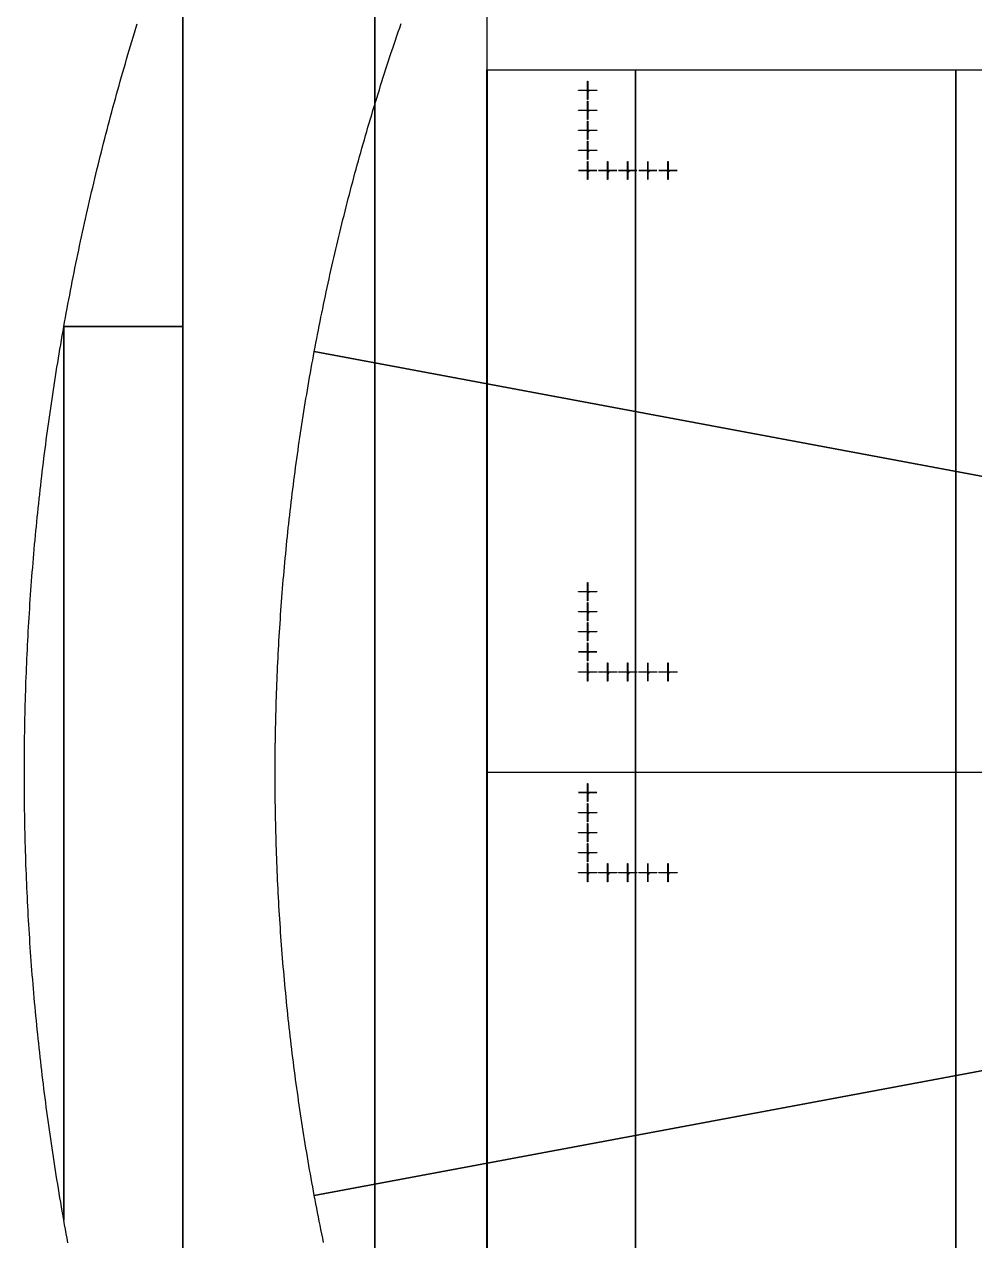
# Model space of a CAD drawing. Extents: x -25400 to 25400, y -24113 to 25400.
# Drawn here: x -25400 to -15928, y -4659 to 7470 of the extents above; entities that cross this region are included whole.
import ezdxf

# ---------------------------------------------------------------- set-up
doc = ezdxf.new("R2010")
doc.units = 0
for name, color, linetype in [('L0D0', 2, 'CONTINUOUS'), ('L1D0', 3, 'CONTINUOUS'), ('L3D0', 4, 'CONTINUOUS')]:
    doc.layers.add(name, color=color, linetype=linetype)

msp = doc.modelspace()

# ---------------------------------------------------------------- linework, layer by layer
at = {"layer": 'L0D0'}
for points in [[(-20791, 14017), (-20791, 7015.85), (-19309.859, 7015.85), (-19309.859, -16501.193)], [(-16115.797, -19632.653), (-16115.797, 7015.85), (-13818, 7015.85), (-13818, 14017)], [(-21905.071, 12857.988), (-21905.071, -12857.988)], [(-21881.901, -12897.381), (-21905.071, -12857.988), (-21905.071, 12857.988)], [(-20791, 9599.163), (-20791, 7015.85), (-13818, 7015.85)], [(-23820.952, 8816.023), (-23820.952, 4455.665), (-25006.14, 4455.665), (-24998.083, 4500.651), (-24989.944, 4545.623), (-24981.725, 4590.58), (-24973.424, 4635.523), (-24965.043, 4680.45), (-24956.581, 4725.362), (-24948.039, 4770.259), (-24939.415, 4815.141), (-24930.711, 4860.007), (-24921.926, 4904.857), (-24913.06, 4949.691), (-24904.114, 4994.509), (-24895.087, 5039.311), (-24885.979, 5084.097), (-24876.791, 5128.866), (-24867.522, 5173.619), (-24858.173, 5218.355), (-24848.743, 5263.074), (-24839.233, 5307.776), (-24829.643, 5352.461), (-24819.972, 5397.128), (-24810.221, 5441.778), (-24800.389, 5486.411), (-24790.477, 5531.026), (-24780.485, 5575.622), (-24770.413, 5620.201), (-24760.26, 5664.761), (-24750.027, 5709.304), (-24739.714, 5753.827), (-24729.322, 5798.332), (-24718.849, 5842.819), (-24708.295, 5887.286), (-24697.662, 5931.734), (-24686.949, 5976.163), (-24676.157, 6020.573), (-24665.284, 6064.963), (-24654.331, 6109.334), (-24643.299, 6153.685), (-24632.186, 6198.016), (-24620.994, 6242.326), (-24609.723, 6286.617), (-24598.371, 6330.887), (-24586.94, 6375.137), (-24575.43, 6419.366), (-24563.839, 6463.575), (-24552.17, 6507.762), (-24540.42, 6551.929), (-24528.592, 6596.074), (-24516.684, 6640.197), (-24504.696, 6684.3), (-24492.629, 6728.38), (-24480.483, 6772.439), (-24468.258, 6816.476), (-24455.953, 6860.491), (-24443.57, 6904.484), (-24431.107, 6948.454), (-24418.565, 6992.402), (-24405.944, 7036.327), (-24393.244, 7080.23), (-24380.465, 7124.109), (-24367.607, 7167.965), (-24354.67, 7211.799), (-24341.655, 7255.609), (-24328.56, 7299.395), (-24315.387, 7343.158), (-24302.135, 7386.897), (-24288.804, 7430.612), (-24275.395, 7474.303)], [(-23820.952, -8816.023), (-23820.952, 8816.023)], [(0, 0), (-22510.084, 4207.864), (-22502.068, 4250.522), (-22493.971, 4293.164), (-22485.794, 4335.791), (-22477.535, 4378.402), (-22469.196, 4420.998), (-22460.776, 4463.577), (-22452.276, 4506.141), (-22443.695, 4548.688), (-22435.033, 4591.22), (-22426.291, 4633.734), (-22417.468, 4676.232), (-22408.564, 4718.713), (-22399.58, 4761.178), (-22390.516, 4803.625), (-22381.371, 4846.055), (-22372.145, 4888.467), (-22362.84, 4930.862), (-22353.454, 4973.239), (-22343.987, 5015.599), (-22334.441, 5057.94), (-22324.814, 5100.263), (-22315.107, 5142.568), (-22305.32, 5184.854), (-22295.452, 5227.122), (-22285.505, 5269.371), (-22275.477, 5311.601), (-22265.37, 5353.812), (-22255.182, 5396.004), (-22244.915, 5438.176), (-22234.568, 5480.329), (-22224.14, 5522.462), (-22213.633, 5564.575), (-22203.046, 5606.668), (-22192.38, 5648.741), (-22181.633, 5690.794), (-22170.807, 5732.827), (-22159.902, 5774.838), (-22148.916, 5816.829), (-22137.851, 5858.8), (-22126.707, 5900.749), (-22115.483, 5942.677), (-22104.18, 5984.583), (-22092.797, 6026.468), (-22081.335, 6068.332), (-22069.793, 6110.173), (-22058.173, 6151.993), (-22046.473, 6193.79), (-22034.694, 6235.566), (-22022.835, 6277.319), (-22010.898, 6319.049), (-21998.881, 6360.757), (-21986.786, 6402.441), (-21974.611, 6444.103), (-21962.358, 6485.742), (-21950.025, 6527.357), (-21937.614, 6568.949), (-21925.124, 6610.517), (-21912.555, 6652.062), (-21899.908, 6693.583), (-21887.181, 6735.079), (-21874.377, 6776.552), (-21861.493, 6818), (-21848.531, 6859.423), (-21835.491, 6900.822), (-21822.372, 6942.196), (-21809.175, 6983.545), (-21795.899, 7024.87), (-21782.545, 7066.168), (-21769.113, 7107.442), (-21755.602, 7148.69), (-21742.014, 7189.912), (-21728.347, 7231.109), (-21714.602, 7272.279), (-21700.78, 7313.423), (-21686.879, 7354.541), (-21672.9, 7395.633), (-21658.844, 7436.698), (-21644.71, 7477.737)], [(-19309.859, -16501.193), (-19309.859, 7015.85), (-16115.797, 7015.85), (-16115.797, -19632.653)], [(-24965.043, -4680.45), (-24973.424, -4635.523), (-24981.725, -4590.58), (-24989.944, -4545.623), (-24998.083, -4500.651), (-25006.14, -4455.665), (-25006.14, 4455.665), (-23820.952, 4455.665), (-23820.952, -8816.023)], [(-22417.468, -4676.232), (-22426.291, -4633.734), (-22435.033, -4591.22), (-22443.695, -4548.688), (-22452.276, -4506.141), (-22460.776, -4463.577), (-22469.196, -4420.998), (-22477.535, -4378.402), (-22485.794, -4335.791), (-22493.971, -4293.164), (-22502.068, -4250.522), (-22510.084, -4207.864), (0, 0), (-19469.972, -12055.297)]]:
    msp.add_lwpolyline(points, dxfattribs=at)
for points in [[(-25006.14, -4455.665), (-25014.117, -4410.664), (-25022.013, -4365.648), (-25029.827, -4320.619), (-25037.561, -4275.576), (-25045.213, -4230.519), (-25052.785, -4185.448), (-25060.275, -4140.363), (-25067.684, -4095.265), (-25075.012, -4050.154), (-25082.259, -4005.03), (-25089.425, -3959.893), (-25096.509, -3914.743), (-25103.513, -3869.58), (-25110.435, -3824.405), (-25117.275, -3779.217), (-25124.035, -3734.018), (-25130.713, -3688.806), (-25137.309, -3643.582), (-25143.824, -3598.346), (-25150.258, -3553.099), (-25156.611, -3507.84), (-25162.882, -3462.57), (-25169.071, -3417.289), (-25175.179, -3371.996), (-25181.206, -3326.693), (-25187.151, -3281.379), (-25193.014, -3236.054), (-25198.796, -3190.719), (-25204.496, -3145.373), (-25210.115, -3100.017), (-25215.652, -3054.652), (-25221.107, -3009.276), (-25226.481, -2963.891), (-25231.773, -2918.496), (-25236.984, -2873.091), (-25242.112, -2827.677), (-25247.159, -2782.255), (-25252.125, -2736.823), (-25257.008, -2691.382), (-25261.81, -2645.932), (-25266.53, -2600.474), (-25271.168, -2555.008), (-25275.724, -2509.533), (-25280.199, -2464.05), (-25284.592, -2418.559), (-25288.902, -2373.061), (-25293.131, -2327.554), (-25297.278, -2282.041), (-25301.343, -2236.519), (-25305.327, -2190.991), (-25309.228, -2145.455), (-25313.047, -2099.913), (-25316.785, -2054.363), (-25320.44, -2008.807), (-25324.014, -1963.245), (-25327.505, -1917.676), (-25330.915, -1872.101), (-25334.242, -1826.52), (-25337.488, -1780.933), (-25340.651, -1735.34), (-25343.732, -1689.741), (-25346.732, -1644.137), (-25349.649, -1598.528), (-25352.484, -1552.914), (-25355.237, -1507.294), (-25357.908, -1461.67), (-25360.497, -1416.041), (-25363.004, -1370.407), (-25365.429, -1324.769), (-25367.772, -1279.127), (-25370.032, -1233.48), (-25372.21, -1187.83), (-25374.307, -1142.176), (-25376.321, -1096.518), (-25378.253, -1050.856), (-25380.102, -1005.191), (-25381.87, -959.523), (-25383.555, -913.851), (-25385.158, -868.177), (-25386.679, -822.5), (-25388.118, -776.82), (-25389.475, -731.138), (-25390.749, -685.453), (-25391.942, -639.766), (-25393.052, -594.077), (-25394.079, -548.387), (-25395.025, -502.694), (-25395.888, -457), (-25396.67, -411.304), (-25397.369, -365.607), (-25397.985, -319.909), (-25398.52, -274.209), (-25398.972, -228.509), (-25399.342, -182.808), (-25399.63, -137.107), (-25399.836, -91.405), (-25399.959, -45.702), (-25400, 0), (-25399.959, 45.702), (-25399.836, 91.405), (-25399.63, 137.107), (-25399.342, 182.808), (-25398.972, 228.509), (-25398.52, 274.209), (-25397.985, 319.909), (-25397.369, 365.607), (-25396.67, 411.304), (-25395.888, 457), (-25395.025, 502.694), (-25394.079, 548.387), (-25393.052, 594.077), (-25391.942, 639.766), (-25390.749, 685.453), (-25389.475, 731.138), (-25388.118, 776.82), (-25386.679, 822.5), (-25385.158, 868.177), (-25383.555, 913.851), (-25381.87, 959.523), (-25380.102, 1005.191), (-25378.253, 1050.856), (-25376.321, 1096.518), (-25374.307, 1142.176), (-25372.21, 1187.83), (-25370.032, 1233.48), (-25367.772, 1279.127), (-25365.429, 1324.769), (-25363.004, 1370.407), (-25360.497, 1416.041), (-25357.908, 1461.67), (-25355.237, 1507.294), (-25352.484, 1552.914), (-25349.649, 1598.528), (-25346.732, 1644.137), (-25343.732, 1689.741), (-25340.651, 1735.34), (-25337.488, 1780.933), (-25334.242, 1826.52), (-25330.915, 1872.101), (-25327.505, 1917.676), (-25324.014, 1963.245), (-25320.44, 2008.807), (-25316.785, 2054.363), (-25313.047, 2099.913), (-25309.228, 2145.455), (-25305.327, 2190.991), (-25301.343, 2236.519), (-25297.278, 2282.041), (-25293.131, 2327.554), (-25288.902, 2373.061), (-25284.592, 2418.559), (-25280.199, 2464.05), (-25275.724, 2509.533), (-25271.168, 2555.008), (-25266.53, 2600.474), (-25261.81, 2645.932), (-25257.008, 2691.382), (-25252.125, 2736.823), (-25247.159, 2782.255), (-25242.112, 2827.677), (-25236.984, 2873.091), (-25231.773, 2918.496), (-25226.481, 2963.891), (-25221.107, 3009.276), (-25215.652, 3054.652), (-25210.115, 3100.017), (-25204.496, 3145.373), (-25198.796, 3190.719), (-25193.014, 3236.054), (-25187.151, 3281.379), (-25181.206, 3326.693), (-25175.179, 3371.996), (-25169.071, 3417.289), (-25162.882, 3462.57), (-25156.611, 3507.84), (-25150.258, 3553.099), (-25143.824, 3598.346), (-25137.309, 3643.582), (-25130.713, 3688.806), (-25124.035, 3734.018), (-25117.275, 3779.217), (-25110.435, 3824.405), (-25103.513, 3869.58), (-25096.509, 3914.743), (-25089.425, 3959.893), (-25082.259, 4005.03), (-25075.012, 4050.154), (-25067.684, 4095.265), (-25060.275, 4140.363), (-25052.785, 4185.448), (-25045.213, 4230.519), (-25037.561, 4275.576), (-25029.827, 4320.619), (-25022.013, 4365.648), (-25014.117, 4410.664), (-25006.14, 4455.665)], [(-22510.084, -4207.864), (-22518.019, -4165.191), (-22525.873, -4122.504), (-22533.646, -4079.801), (-22541.339, -4037.084), (-22548.95, -3994.352), (-22556.48, -3951.606), (-22563.93, -3908.846), (-22571.298, -3866.072), (-22578.585, -3823.284), (-22585.791, -3780.482), (-22592.916, -3737.667), (-22599.96, -3694.838), (-22606.922, -3651.996), (-22613.803, -3609.14), (-22620.604, -3566.272), (-22627.322, -3523.391), (-22633.96, -3480.497), (-22640.516, -3437.591), (-22646.991, -3394.673), (-22653.384, -3351.742), (-22659.697, -3308.799), (-22665.927, -3265.845), (-22672.077, -3222.878), (-22678.144, -3179.9), (-22684.131, -3136.911), (-22690.036, -3093.91), (-22695.859, -3050.898), (-22701.601, -3007.876), (-22707.261, -2964.842), (-22712.84, -2921.798), (-22718.337, -2878.743), (-22723.753, -2835.678), (-22729.086, -2792.603), (-22734.339, -2749.518), (-22739.509, -2706.423), (-22744.598, -2663.318), (-22749.605, -2620.203), (-22754.531, -2577.08), (-22759.374, -2533.946), (-22764.136, -2490.804), (-22768.816, -2447.653), (-22773.415, -2404.493), (-22777.931, -2361.325), (-22782.366, -2318.148), (-22786.719, -2274.962), (-22790.99, -2231.769), (-22795.179, -2188.567), (-22799.286, -2145.358), (-22803.311, -2102.14), (-22807.255, -2058.916), (-22811.116, -2015.684), (-22814.896, -1972.444), (-22818.593, -1929.198), (-22822.209, -1885.945), (-22825.742, -1842.684), (-22829.194, -1799.418), (-22832.564, -1756.144), (-22835.851, -1712.865), (-22839.057, -1669.579), (-22842.18, -1626.288), (-22845.221, -1582.99), (-22848.181, -1539.687), (-22851.058, -1496.378), (-22853.853, -1453.064), (-22856.566, -1409.745), (-22859.197, -1366.42), (-22861.746, -1323.091), (-22864.213, -1279.757), (-22866.597, -1236.418), (-22868.9, -1193.075), (-22871.12, -1149.728), (-22873.258, -1106.376), (-22875.314, -1063.021), (-22877.288, -1019.662), (-22879.179, -976.299), (-22880.989, -932.932), (-22882.716, -889.562), (-22884.361, -846.189), (-22885.923, -802.813), (-22887.404, -759.434), (-22888.802, -716.053), (-22890.118, -672.668), (-22891.352, -629.282), (-22892.504, -585.893), (-22893.573, -542.502), (-22894.56, -499.109), (-22895.465, -455.714), (-22896.288, -412.318), (-22897.028, -368.92), (-22897.686, -325.521), (-22898.262, -282.12), (-22898.756, -238.719), (-22899.167, -195.317), (-22899.496, -151.914), (-22899.743, -108.51), (-22899.907, -65.106), (-22899.99, -21.702), (-22899.99, 21.702), (-22899.907, 65.106), (-22899.743, 108.51), (-22899.496, 151.914), (-22899.167, 195.317), (-22898.756, 238.719), (-22898.262, 282.12), (-22897.686, 325.521), (-22897.028, 368.92), (-22896.288, 412.318), (-22895.465, 455.714), (-22894.56, 499.109), (-22893.573, 542.502), (-22892.504, 585.893), (-22891.352, 629.282), (-22890.118, 672.668), (-22888.802, 716.053), (-22887.404, 759.434), (-22885.923, 802.813), (-22884.361, 846.189), (-22882.716, 889.562), (-22880.989, 932.932), (-22879.179, 976.299), (-22877.288, 1019.662), (-22875.314, 1063.021), (-22873.258, 1106.376), (-22871.12, 1149.728), (-22868.9, 1193.075), (-22866.597, 1236.418), (-22864.213, 1279.757), (-22861.746, 1323.091), (-22859.197, 1366.42), (-22856.566, 1409.745), (-22853.853, 1453.064), (-22851.058, 1496.378), (-22848.181, 1539.687), (-22845.221, 1582.99), (-22842.18, 1626.288), (-22839.057, 1669.579), (-22835.851, 1712.865), (-22832.564, 1756.144), (-22829.194, 1799.418), (-22825.742, 1842.684), (-22822.209, 1885.945), (-22818.593, 1929.198), (-22814.896, 1972.444), (-22811.116, 2015.684), (-22807.255, 2058.916), (-22803.311, 2102.14), (-22799.286, 2145.358), (-22795.179, 2188.567), (-22790.99, 2231.769), (-22786.719, 2274.962), (-22782.366, 2318.148), (-22777.931, 2361.325), (-22773.415, 2404.493), (-22768.816, 2447.653), (-22764.136, 2490.804), (-22759.374, 2533.946), (-22754.531, 2577.08), (-22749.605, 2620.203), (-22744.598, 2663.318), (-22739.509, 2706.423), (-22734.339, 2749.518), (-22729.086, 2792.603), (-22723.753, 2835.678), (-22718.337, 2878.743), (-22712.84, 2921.798), (-22707.261, 2964.842), (-22701.601, 3007.876), (-22695.859, 3050.898), (-22690.036, 3093.91), (-22684.131, 3136.911), (-22678.144, 3179.9), (-22672.077, 3222.878), (-22665.927, 3265.845), (-22659.697, 3308.799), (-22653.384, 3351.742), (-22646.991, 3394.673), (-22640.516, 3437.591), (-22633.96, 3480.497), (-22627.322, 3523.391), (-22620.604, 3566.272), (-22613.803, 3609.14), (-22606.922, 3651.996), (-22599.96, 3694.838), (-22592.916, 3737.667), (-22585.791, 3780.482), (-22578.585, 3823.284), (-22571.298, 3866.072), (-22563.93, 3908.846), (-22556.48, 3951.606), (-22548.95, 3994.352), (-22541.339, 4037.084), (-22533.646, 4079.801), (-22525.873, 4122.504), (-22518.019, 4165.191), (-22510.084, 4207.864), (0, 0)]]:
    msp.add_lwpolyline(points, close=True, dxfattribs=at)
at = {"layer": 'L1D0'}
for points in [[(-19876.5, 6811.6), (-19876.5, 6814.1), (-19793.5, 6814.1), (-19793.5, 6811.6)], [(-19785.7, 6807.85), (-19785.7, 6812.65), (-19790.5, 6812.65), (-19790.5, 6813.05), (-19785.7, 6813.05), (-19785.7, 6817.85), (-19785.3, 6817.85), (-19785.3, 6813.05), (-19780.5, 6813.05), (-19780.5, 6812.65), (-19785.3, 6812.65), (-19785.3, 6807.85)], [(-19786.75, 6820.85), (-19786.75, 6903.85), (-19784.25, 6903.85), (-19784.25, 6820.85)], [(-19786.75, 6721.85), (-19786.75, 6804.85), (-19784.25, 6804.85), (-19784.25, 6721.85)], [(-19779.5, 6802.294), (-19779.5, 6805.85), (-19775.056, 6805.85), (-19775.056, 6804.961), (-19778.611, 6804.961), (-19778.611, 6803.183), (-19775.944, 6803.183), (-19775.944, 6802.294)], [(-19779.5, 6799.628), (-19779.5, 6800.517), (-19775.944, 6800.517), (-19775.944, 6799.628)], [(-19777.5, 6811.6), (-19777.5, 6814.1), (-19694.5, 6814.1), (-19694.5, 6811.6)], [(-19775.944, 6800.517), (-19775.944, 6802.294), (-19775.056, 6802.294), (-19775.056, 6800.517)], [(-19786.75, 6620.85), (-19786.75, 6703.85), (-19784.25, 6703.85), (-19784.25, 6620.85)], [(-19876.5, 6611.6), (-19876.5, 6614.1), (-19793.5, 6614.1), (-19793.5, 6611.6)], [(-19785.7, 6607.85), (-19785.7, 6612.65), (-19790.5, 6612.65), (-19790.5, 6613.05), (-19785.7, 6613.05), (-19785.7, 6617.85), (-19785.3, 6617.85), (-19785.3, 6613.05), (-19780.5, 6613.05), (-19780.5, 6612.65), (-19785.3, 6612.65), (-19785.3, 6607.85)], [(-19786.75, 6521.85), (-19786.75, 6604.85), (-19784.25, 6604.85), (-19784.25, 6521.85)], [(-19776.833, 6599.628), (-19776.833, 6601.406), (-19779.5, 6601.406), (-19779.5, 6603.183), (-19778.611, 6603.183), (-19778.611, 6602.294), (-19776.833, 6602.294), (-19776.833, 6604.961), (-19777.722, 6604.961), (-19777.722, 6605.85), (-19775.944, 6605.85), (-19775.944, 6602.294), (-19775.056, 6602.294), (-19775.056, 6601.406), (-19775.944, 6601.406), (-19775.944, 6599.628)], [(-19778.611, 6603.183), (-19778.611, 6604.961), (-19777.722, 6604.961), (-19777.722, 6603.183)], [(-19777.5, 6611.6), (-19777.5, 6614.1), (-19694.5, 6614.1), (-19694.5, 6611.6)], [(-19786.75, 6420.85), (-19786.75, 6503.85), (-19784.25, 6503.85), (-19784.25, 6420.85)], [(-19876.5, 6411.6), (-19876.5, 6414.1), (-19793.5, 6414.1), (-19793.5, 6411.6)], [(-19785.7, 6407.85), (-19785.7, 6412.65), (-19790.5, 6412.65), (-19790.5, 6413.05), (-19785.7, 6413.05), (-19785.7, 6417.85), (-19785.3, 6417.85), (-19785.3, 6413.05), (-19780.5, 6413.05), (-19780.5, 6412.65), (-19785.3, 6412.65), (-19785.3, 6407.85)], [(-19786.75, 6321.85), (-19786.75, 6404.85), (-19784.25, 6404.85), (-19784.25, 6321.85)], [(-19779.5, 6404.961), (-19779.5, 6405.85), (-19775.944, 6405.85), (-19775.944, 6404.961)], [(-19779.5, 6399.628), (-19779.5, 6400.517), (-19775.944, 6400.517), (-19775.944, 6399.628)], [(-19778.611, 6402.294), (-19778.611, 6403.183), (-19775.944, 6403.183), (-19775.944, 6402.294)], [(-19777.5, 6411.6), (-19777.5, 6414.1), (-19694.5, 6414.1), (-19694.5, 6411.6)], [(-19775.944, 6403.183), (-19775.944, 6404.961), (-19775.056, 6404.961), (-19775.056, 6403.183)], [(-19775.944, 6400.517), (-19775.944, 6402.294), (-19775.056, 6402.294), (-19775.056, 6400.517)], [(-19876.5, 6211.6), (-19876.5, 6214.1), (-19793.5, 6214.1), (-19793.5, 6211.6)], [(-19785.7, 6207.85), (-19785.7, 6212.65), (-19790.5, 6212.65), (-19790.5, 6213.05), (-19785.7, 6213.05), (-19785.7, 6217.85), (-19785.3, 6217.85), (-19785.3, 6213.05), (-19780.5, 6213.05), (-19780.5, 6212.65), (-19785.3, 6212.65), (-19785.3, 6207.85)], [(-19786.75, 6220.85), (-19786.75, 6303.85), (-19784.25, 6303.85), (-19784.25, 6220.85)], [(-19786.75, 6121.85), (-19786.75, 6204.85), (-19784.25, 6204.85), (-19784.25, 6121.85)], [(-19779.5, 6204.072), (-19779.5, 6204.961), (-19778.611, 6204.961), (-19778.611, 6204.072)], [(-19779.5, 6199.628), (-19779.5, 6201.406), (-19778.611, 6201.406), (-19778.611, 6200.517), (-19775.056, 6200.517), (-19775.056, 6199.628)], [(-19778.611, 6204.961), (-19778.611, 6205.85), (-19775.944, 6205.85), (-19775.944, 6204.961)], [(-19778.611, 6201.406), (-19778.611, 6202.294), (-19776.833, 6202.294), (-19776.833, 6201.406)], [(-19777.5, 6211.6), (-19777.5, 6214.1), (-19694.5, 6214.1), (-19694.5, 6211.6)], [(-19776.833, 6202.294), (-19776.833, 6203.183), (-19775.944, 6203.183), (-19775.944, 6202.294)], [(-19775.944, 6203.183), (-19775.944, 6204.961), (-19775.056, 6204.961), (-19775.056, 6203.183)], [(-19786.75, 6020.85), (-19786.75, 6103.85), (-19784.25, 6103.85), (-19784.25, 6020.85)], [(-19586.75, 6020.85), (-19586.75, 6103.85), (-19584.25, 6103.85), (-19584.25, 6020.85)], [(-19386.75, 6020.85), (-19386.75, 6103.85), (-19384.25, 6103.85), (-19384.25, 6020.85)], [(-19186.75, 6020.85), (-19186.75, 6103.85), (-19184.25, 6103.85), (-19184.25, 6020.85)], [(-18986.75, 6020.85), (-18986.75, 6103.85), (-18984.25, 6103.85), (-18984.25, 6020.85)], [(-19876.5, 6011.6), (-19876.5, 6014.1), (-19793.5, 6014.1), (-19793.5, 6011.6)], [(-19785.7, 6007.85), (-19785.7, 6012.65), (-19790.5, 6012.65), (-19790.5, 6013.05), (-19785.7, 6013.05), (-19785.7, 6017.85), (-19785.3, 6017.85), (-19785.3, 6013.05), (-19780.5, 6013.05), (-19780.5, 6012.65), (-19785.3, 6012.65), (-19785.3, 6007.85)], [(-19786.75, 5921.85), (-19786.75, 6004.85), (-19784.25, 6004.85), (-19784.25, 5921.85)], [(-19778.611, 5999.628), (-19778.611, 6000.517), (-19777.722, 6000.517), (-19777.722, 6004.072), (-19778.611, 6004.072), (-19778.611, 6004.961), (-19777.722, 6004.961), (-19777.722, 6005.85), (-19776.833, 6005.85), (-19776.833, 6000.517), (-19775.944, 6000.517), (-19775.944, 5999.628)], [(-19777.5, 6011.6), (-19777.5, 6014.1), (-19694.5, 6014.1), (-19694.5, 6011.6)], [(-19676.5, 6011.6), (-19676.5, 6014.1), (-19593.5, 6014.1), (-19593.5, 6011.6)], [(-19585.7, 6007.85), (-19585.7, 6012.65), (-19590.5, 6012.65), (-19590.5, 6013.05), (-19585.7, 6013.05), (-19585.7, 6017.85), (-19585.3, 6017.85), (-19585.3, 6013.05), (-19580.5, 6013.05), (-19580.5, 6012.65), (-19585.3, 6012.65), (-19585.3, 6007.85)], [(-19586.75, 5921.85), (-19586.75, 6004.85), (-19584.25, 6004.85), (-19584.25, 5921.85)], [(-19579.5, 6004.072), (-19579.5, 6004.961), (-19578.611, 6004.961), (-19578.611, 6004.072)], [(-19579.5, 5999.628), (-19579.5, 6001.406), (-19578.611, 6001.406), (-19578.611, 6000.517), (-19575.056, 6000.517), (-19575.056, 5999.628)], [(-19578.611, 6004.961), (-19578.611, 6005.85), (-19575.944, 6005.85), (-19575.944, 6004.961)], [(-19578.611, 6001.406), (-19578.611, 6002.294), (-19576.833, 6002.294), (-19576.833, 6001.406)], [(-19577.5, 6011.6), (-19577.5, 6014.1), (-19494.5, 6014.1), (-19494.5, 6011.6)], [(-19576.833, 6002.294), (-19576.833, 6003.183), (-19575.944, 6003.183), (-19575.944, 6002.294)], [(-19575.944, 6003.183), (-19575.944, 6004.961), (-19575.056, 6004.961), (-19575.056, 6003.183)], [(-19476.5, 6011.6), (-19476.5, 6014.1), (-19393.5, 6014.1), (-19393.5, 6011.6)], [(-19385.7, 6007.85), (-19385.7, 6012.65), (-19390.5, 6012.65), (-19390.5, 6013.05), (-19385.7, 6013.05), (-19385.7, 6017.85), (-19385.3, 6017.85), (-19385.3, 6013.05), (-19380.5, 6013.05), (-19380.5, 6012.65), (-19385.3, 6012.65), (-19385.3, 6007.85)], [(-19386.75, 5921.85), (-19386.75, 6004.85), (-19384.25, 6004.85), (-19384.25, 5921.85)], [(-19379.5, 6004.961), (-19379.5, 6005.85), (-19375.944, 6005.85), (-19375.944, 6004.961)], [(-19379.5, 5999.628), (-19379.5, 6000.517), (-19375.944, 6000.517), (-19375.944, 5999.628)], [(-19378.611, 6002.294), (-19378.611, 6003.183), (-19375.944, 6003.183), (-19375.944, 6002.294)], [(-19377.5, 6011.6), (-19377.5, 6014.1), (-19294.5, 6014.1), (-19294.5, 6011.6)], [(-19375.944, 6003.183), (-19375.944, 6004.961), (-19375.056, 6004.961), (-19375.056, 6003.183)], [(-19375.944, 6000.517), (-19375.944, 6002.294), (-19375.056, 6002.294), (-19375.056, 6000.517)], [(-19276.5, 6011.6), (-19276.5, 6014.1), (-19193.5, 6014.1), (-19193.5, 6011.6)], [(-19185.7, 6007.85), (-19185.7, 6012.65), (-19190.5, 6012.65), (-19190.5, 6013.05), (-19185.7, 6013.05), (-19185.7, 6017.85), (-19185.3, 6017.85), (-19185.3, 6013.05), (-19180.5, 6013.05), (-19180.5, 6012.65), (-19185.3, 6012.65), (-19185.3, 6007.85)], [(-19186.75, 5921.85), (-19186.75, 6004.85), (-19184.25, 6004.85), (-19184.25, 5921.85)], [(-19176.833, 5999.628), (-19176.833, 6001.406), (-19179.5, 6001.406), (-19179.5, 6003.183), (-19178.611, 6003.183), (-19178.611, 6002.294), (-19176.833, 6002.294), (-19176.833, 6004.961), (-19177.722, 6004.961), (-19177.722, 6005.85), (-19175.944, 6005.85), (-19175.944, 6002.294), (-19175.056, 6002.294), (-19175.056, 6001.406), (-19175.944, 6001.406), (-19175.944, 5999.628)], [(-19178.611, 6003.183), (-19178.611, 6004.961), (-19177.722, 6004.961), (-19177.722, 6003.183)], [(-19177.5, 6011.6), (-19177.5, 6014.1), (-19094.5, 6014.1), (-19094.5, 6011.6)], [(-19076.5, 6011.6), (-19076.5, 6014.1), (-18993.5, 6014.1), (-18993.5, 6011.6)], [(-18985.7, 6007.85), (-18985.7, 6012.65), (-18990.5, 6012.65), (-18990.5, 6013.05), (-18985.7, 6013.05), (-18985.7, 6017.85), (-18985.3, 6017.85), (-18985.3, 6013.05), (-18980.5, 6013.05), (-18980.5, 6012.65), (-18985.3, 6012.65), (-18985.3, 6007.85)], [(-18986.75, 5921.85), (-18986.75, 6004.85), (-18984.25, 6004.85), (-18984.25, 5921.85)], [(-18979.5, 6002.294), (-18979.5, 6005.85), (-18975.056, 6005.85), (-18975.056, 6004.961), (-18978.611, 6004.961), (-18978.611, 6003.183), (-18975.944, 6003.183), (-18975.944, 6002.294)], [(-18979.5, 5999.628), (-18979.5, 6000.517), (-18975.944, 6000.517), (-18975.944, 5999.628)], [(-18977.5, 6011.6), (-18977.5, 6014.1), (-18894.5, 6014.1), (-18894.5, 6011.6)], [(-18975.944, 6000.517), (-18975.944, 6002.294), (-18975.056, 6002.294), (-18975.056, 6000.517)], [(-19786.75, 1820.85), (-19786.75, 1903.85), (-19784.25, 1903.85), (-19784.25, 1820.85)], [(-19876.5, 1811.6), (-19876.5, 1814.1), (-19793.5, 1814.1), (-19793.5, 1811.6)], [(-19785.7, 1807.85), (-19785.7, 1812.65), (-19790.5, 1812.65), (-19790.5, 1813.05), (-19785.7, 1813.05), (-19785.7, 1817.85), (-19785.3, 1817.85), (-19785.3, 1813.05), (-19780.5, 1813.05), (-19780.5, 1812.65), (-19785.3, 1812.65), (-19785.3, 1807.85)], [(-19786.75, 1721.85), (-19786.75, 1804.85), (-19784.25, 1804.85), (-19784.25, 1721.85)], [(-19786.75, 1620.85), (-19786.75, 1703.85), (-19784.25, 1703.85), (-19784.25, 1620.85)], [(-19779.5, 1802.294), (-19779.5, 1805.85), (-19775.056, 1805.85), (-19775.056, 1804.961), (-19778.611, 1804.961), (-19778.611, 1803.183), (-19775.944, 1803.183), (-19775.944, 1802.294)], [(-19779.5, 1799.628), (-19779.5, 1800.517), (-19775.944, 1800.517), (-19775.944, 1799.628)], [(-19777.5, 1811.6), (-19777.5, 1814.1), (-19694.5, 1814.1), (-19694.5, 1811.6)], [(-19775.944, 1800.517), (-19775.944, 1802.294), (-19775.056, 1802.294), (-19775.056, 1800.517)], [(-19876.5, 1611.6), (-19876.5, 1614.1), (-19793.5, 1614.1), (-19793.5, 1611.6)], [(-19785.7, 1607.85), (-19785.7, 1612.65), (-19790.5, 1612.65), (-19790.5, 1613.05), (-19785.7, 1613.05), (-19785.7, 1617.85), (-19785.3, 1617.85), (-19785.3, 1613.05), (-19780.5, 1613.05), (-19780.5, 1612.65), (-19785.3, 1612.65), (-19785.3, 1607.85)], [(-19786.75, 1521.85), (-19786.75, 1604.85), (-19784.25, 1604.85), (-19784.25, 1521.85)], [(-19776.833, 1599.628), (-19776.833, 1601.406), (-19779.5, 1601.406), (-19779.5, 1603.183), (-19778.611, 1603.183), (-19778.611, 1602.294), (-19776.833, 1602.294), (-19776.833, 1604.961), (-19777.722, 1604.961), (-19777.722, 1605.85), (-19775.944, 1605.85), (-19775.944, 1602.294), (-19775.056, 1602.294), (-19775.056, 1601.406), (-19775.944, 1601.406), (-19775.944, 1599.628)], [(-19778.611, 1603.183), (-19778.611, 1604.961), (-19777.722, 1604.961), (-19777.722, 1603.183)], [(-19777.5, 1611.6), (-19777.5, 1614.1), (-19694.5, 1614.1), (-19694.5, 1611.6)], [(-19786.75, 1420.85), (-19786.75, 1503.85), (-19784.25, 1503.85), (-19784.25, 1420.85)], [(-19876.5, 1411.6), (-19876.5, 1414.1), (-19793.5, 1414.1), (-19793.5, 1411.6)], [(-19785.7, 1407.85), (-19785.7, 1412.65), (-19790.5, 1412.65), (-19790.5, 1413.05), (-19785.7, 1413.05), (-19785.7, 1417.85), (-19785.3, 1417.85), (-19785.3, 1413.05), (-19780.5, 1413.05), (-19780.5, 1412.65), (-19785.3, 1412.65), (-19785.3, 1407.85)], [(-19786.75, 1321.85), (-19786.75, 1404.85), (-19784.25, 1404.85), (-19784.25, 1321.85)], [(-19779.5, 1404.961), (-19779.5, 1405.85), (-19775.944, 1405.85), (-19775.944, 1404.961)], [(-19779.5, 1399.628), (-19779.5, 1400.517), (-19775.944, 1400.517), (-19775.944, 1399.628)], [(-19778.611, 1402.294), (-19778.611, 1403.183), (-19775.944, 1403.183), (-19775.944, 1402.294)], [(-19777.5, 1411.6), (-19777.5, 1414.1), (-19694.5, 1414.1), (-19694.5, 1411.6)], [(-19775.944, 1403.183), (-19775.944, 1404.961), (-19775.056, 1404.961), (-19775.056, 1403.183)], [(-19775.944, 1400.517), (-19775.944, 1402.294), (-19775.056, 1402.294), (-19775.056, 1400.517)], [(-19876.5, 1211.6), (-19876.5, 1214.1), (-19793.5, 1214.1), (-19793.5, 1211.6)], [(-19785.7, 1207.85), (-19785.7, 1212.65), (-19790.5, 1212.65), (-19790.5, 1213.05), (-19785.7, 1213.05), (-19785.7, 1217.85), (-19785.3, 1217.85), (-19785.3, 1213.05), (-19780.5, 1213.05), (-19780.5, 1212.65), (-19785.3, 1212.65), (-19785.3, 1207.85)], [(-19786.75, 1220.85), (-19786.75, 1303.85), (-19784.25, 1303.85), (-19784.25, 1220.85)], [(-19777.5, 1211.6), (-19777.5, 1214.1), (-19694.5, 1214.1), (-19694.5, 1211.6)], [(-19786.75, 1121.85), (-19786.75, 1204.85), (-19784.25, 1204.85), (-19784.25, 1121.85)], [(-19786.75, 1020.85), (-19786.75, 1103.85), (-19784.25, 1103.85), (-19784.25, 1020.85)], [(-19779.5, 1204.072), (-19779.5, 1204.961), (-19778.611, 1204.961), (-19778.611, 1204.072)], [(-19779.5, 1199.628), (-19779.5, 1201.406), (-19778.611, 1201.406), (-19778.611, 1200.517), (-19775.056, 1200.517), (-19775.056, 1199.628)], [(-19778.611, 1204.961), (-19778.611, 1205.85), (-19775.944, 1205.85), (-19775.944, 1204.961)], [(-19778.611, 1201.406), (-19778.611, 1202.294), (-19776.833, 1202.294), (-19776.833, 1201.406)], [(-19776.833, 1202.294), (-19776.833, 1203.183), (-19775.944, 1203.183), (-19775.944, 1202.294)], [(-19775.944, 1203.183), (-19775.944, 1204.961), (-19775.056, 1204.961), (-19775.056, 1203.183)], [(-19586.75, 1020.85), (-19586.75, 1103.85), (-19584.25, 1103.85), (-19584.25, 1020.85)], [(-19386.75, 1020.85), (-19386.75, 1103.85), (-19384.25, 1103.85), (-19384.25, 1020.85)], [(-19186.75, 1020.85), (-19186.75, 1103.85), (-19184.25, 1103.85), (-19184.25, 1020.85)], [(-18986.75, 1020.85), (-18986.75, 1103.85), (-18984.25, 1103.85), (-18984.25, 1020.85)], [(-19876.5, 1011.6), (-19876.5, 1014.1), (-19793.5, 1014.1), (-19793.5, 1011.6)], [(-19785.7, 1007.85), (-19785.7, 1012.65), (-19790.5, 1012.65), (-19790.5, 1013.05), (-19785.7, 1013.05), (-19785.7, 1017.85), (-19785.3, 1017.85), (-19785.3, 1013.05), (-19780.5, 1013.05), (-19780.5, 1012.65), (-19785.3, 1012.65), (-19785.3, 1007.85)], [(-19786.75, 921.85), (-19786.75, 1004.85), (-19784.25, 1004.85), (-19784.25, 921.85)], [(-19778.611, 999.628), (-19778.611, 1000.517), (-19777.722, 1000.517), (-19777.722, 1004.072), (-19778.611, 1004.072), (-19778.611, 1004.961), (-19777.722, 1004.961), (-19777.722, 1005.85), (-19776.833, 1005.85), (-19776.833, 1000.517), (-19775.944, 1000.517), (-19775.944, 999.628)], [(-19777.5, 1011.6), (-19777.5, 1014.1), (-19694.5, 1014.1), (-19694.5, 1011.6)], [(-19676.5, 1011.6), (-19676.5, 1014.1), (-19593.5, 1014.1), (-19593.5, 1011.6)], [(-19585.7, 1007.85), (-19585.7, 1012.65), (-19590.5, 1012.65), (-19590.5, 1013.05), (-19585.7, 1013.05), (-19585.7, 1017.85), (-19585.3, 1017.85), (-19585.3, 1013.05), (-19580.5, 1013.05), (-19580.5, 1012.65), (-19585.3, 1012.65), (-19585.3, 1007.85)], [(-19586.75, 921.85), (-19586.75, 1004.85), (-19584.25, 1004.85), (-19584.25, 921.85)], [(-19579.5, 1004.072), (-19579.5, 1004.961), (-19578.611, 1004.961), (-19578.611, 1004.072)], [(-19579.5, 999.628), (-19579.5, 1001.406), (-19578.611, 1001.406), (-19578.611, 1000.517), (-19575.056, 1000.517), (-19575.056, 999.628)], [(-19578.611, 1004.961), (-19578.611, 1005.85), (-19575.944, 1005.85), (-19575.944, 1004.961)], [(-19578.611, 1001.406), (-19578.611, 1002.294), (-19576.833, 1002.294), (-19576.833, 1001.406)], [(-19577.5, 1011.6), (-19577.5, 1014.1), (-19494.5, 1014.1), (-19494.5, 1011.6)], [(-19576.833, 1002.294), (-19576.833, 1003.183), (-19575.944, 1003.183), (-19575.944, 1002.294)], [(-19575.944, 1003.183), (-19575.944, 1004.961), (-19575.056, 1004.961), (-19575.056, 1003.183)], [(-19476.5, 1011.6), (-19476.5, 1014.1), (-19393.5, 1014.1), (-19393.5, 1011.6)], [(-19385.7, 1007.85), (-19385.7, 1012.65), (-19390.5, 1012.65), (-19390.5, 1013.05), (-19385.7, 1013.05), (-19385.7, 1017.85), (-19385.3, 1017.85), (-19385.3, 1013.05), (-19380.5, 1013.05), (-19380.5, 1012.65), (-19385.3, 1012.65), (-19385.3, 1007.85)], [(-19386.75, 921.85), (-19386.75, 1004.85), (-19384.25, 1004.85), (-19384.25, 921.85)], [(-19379.5, 1004.961), (-19379.5, 1005.85), (-19375.944, 1005.85), (-19375.944, 1004.961)], [(-19379.5, 999.628), (-19379.5, 1000.517), (-19375.944, 1000.517), (-19375.944, 999.628)], [(-19378.611, 1002.294), (-19378.611, 1003.183), (-19375.944, 1003.183), (-19375.944, 1002.294)], [(-19377.5, 1011.6), (-19377.5, 1014.1), (-19294.5, 1014.1), (-19294.5, 1011.6)], [(-19375.944, 1003.183), (-19375.944, 1004.961), (-19375.056, 1004.961), (-19375.056, 1003.183)], [(-19375.944, 1000.517), (-19375.944, 1002.294), (-19375.056, 1002.294), (-19375.056, 1000.517)], [(-19276.5, 1011.6), (-19276.5, 1014.1), (-19193.5, 1014.1), (-19193.5, 1011.6)], [(-19185.7, 1007.85), (-19185.7, 1012.65), (-19190.5, 1012.65), (-19190.5, 1013.05), (-19185.7, 1013.05), (-19185.7, 1017.85), (-19185.3, 1017.85), (-19185.3, 1013.05), (-19180.5, 1013.05), (-19180.5, 1012.65), (-19185.3, 1012.65), (-19185.3, 1007.85)], [(-19186.75, 921.85), (-19186.75, 1004.85), (-19184.25, 1004.85), (-19184.25, 921.85)], [(-19176.833, 999.628), (-19176.833, 1001.406), (-19179.5, 1001.406), (-19179.5, 1003.183), (-19178.611, 1003.183), (-19178.611, 1002.294), (-19176.833, 1002.294), (-19176.833, 1004.961), (-19177.722, 1004.961), (-19177.722, 1005.85), (-19175.944, 1005.85), (-19175.944, 1002.294), (-19175.056, 1002.294), (-19175.056, 1001.406), (-19175.944, 1001.406), (-19175.944, 999.628)], [(-19178.611, 1003.183), (-19178.611, 1004.961), (-19177.722, 1004.961), (-19177.722, 1003.183)], [(-19177.5, 1011.6), (-19177.5, 1014.1), (-19094.5, 1014.1), (-19094.5, 1011.6)], [(-19076.5, 1011.6), (-19076.5, 1014.1), (-18993.5, 1014.1), (-18993.5, 1011.6)], [(-18985.7, 1007.85), (-18985.7, 1012.65), (-18990.5, 1012.65), (-18990.5, 1013.05), (-18985.7, 1013.05), (-18985.7, 1017.85), (-18985.3, 1017.85), (-18985.3, 1013.05), (-18980.5, 1013.05), (-18980.5, 1012.65), (-18985.3, 1012.65), (-18985.3, 1007.85)], [(-18986.75, 921.85), (-18986.75, 1004.85), (-18984.25, 1004.85), (-18984.25, 921.85)], [(-18979.5, 1002.294), (-18979.5, 1005.85), (-18975.056, 1005.85), (-18975.056, 1004.961), (-18978.611, 1004.961), (-18978.611, 1003.183), (-18975.944, 1003.183), (-18975.944, 1002.294)], [(-18979.5, 999.628), (-18979.5, 1000.517), (-18975.944, 1000.517), (-18975.944, 999.628)], [(-18977.5, 1011.6), (-18977.5, 1014.1), (-18894.5, 1014.1), (-18894.5, 1011.6)], [(-18975.944, 1000.517), (-18975.944, 1002.294), (-18975.056, 1002.294), (-18975.056, 1000.517)], [(-19786.75, -182.15), (-19786.75, -99.15), (-19784.25, -99.15), (-19784.25, -182.15)], [(-19876.5, -191.4), (-19876.5, -188.9), (-19793.5, -188.9), (-19793.5, -191.4)], [(-19785.7, -195.15), (-19785.7, -190.35), (-19790.5, -190.35), (-19790.5, -189.95), (-19785.7, -189.95), (-19785.7, -185.15), (-19785.3, -185.15), (-19785.3, -189.95), (-19780.5, -189.95), (-19780.5, -190.35), (-19785.3, -190.35), (-19785.3, -195.15)], [(-19786.75, -281.15), (-19786.75, -198.15), (-19784.25, -198.15), (-19784.25, -281.15)], [(-19779.5, -200.706), (-19779.5, -197.15), (-19775.056, -197.15), (-19775.056, -198.039), (-19778.611, -198.039), (-19778.611, -199.817), (-19775.944, -199.817), (-19775.944, -200.706)], [(-19779.5, -203.372), (-19779.5, -202.483), (-19775.944, -202.483), (-19775.944, -203.372)], [(-19777.5, -191.4), (-19777.5, -188.9), (-19694.5, -188.9), (-19694.5, -191.4)], [(-19775.944, -202.483), (-19775.944, -200.706), (-19775.056, -200.706), (-19775.056, -202.483)], [(-19786.75, -382.15), (-19786.75, -299.15), (-19784.25, -299.15), (-19784.25, -382.15)], [(-19876.5, -391.4), (-19876.5, -388.9), (-19793.5, -388.9), (-19793.5, -391.4)], [(-19785.7, -395.15), (-19785.7, -390.35), (-19790.5, -390.35), (-19790.5, -389.95), (-19785.7, -389.95), (-19785.7, -385.15), (-19785.3, -385.15), (-19785.3, -389.95), (-19780.5, -389.95), (-19780.5, -390.35), (-19785.3, -390.35), (-19785.3, -395.15)], [(-19786.75, -481.15), (-19786.75, -398.15), (-19784.25, -398.15), (-19784.25, -481.15)], [(-19776.833, -403.372), (-19776.833, -401.594), (-19779.5, -401.594), (-19779.5, -399.817), (-19778.611, -399.817), (-19778.611, -400.706), (-19776.833, -400.706), (-19776.833, -398.039), (-19777.722, -398.039), (-19777.722, -397.15), (-19775.944, -397.15), (-19775.944, -400.706), (-19775.056, -400.706), (-19775.056, -401.594), (-19775.944, -401.594), (-19775.944, -403.372)], [(-19778.611, -399.817), (-19778.611, -398.039), (-19777.722, -398.039), (-19777.722, -399.817)], [(-19777.5, -391.4), (-19777.5, -388.9), (-19694.5, -388.9), (-19694.5, -391.4)], [(-19876.5, -591.4), (-19876.5, -588.9), (-19793.5, -588.9), (-19793.5, -591.4)], [(-19785.7, -595.15), (-19785.7, -590.35), (-19790.5, -590.35), (-19790.5, -589.95), (-19785.7, -589.95), (-19785.7, -585.15), (-19785.3, -585.15), (-19785.3, -589.95), (-19780.5, -589.95), (-19780.5, -590.35), (-19785.3, -590.35), (-19785.3, -595.15)], [(-19786.75, -582.15), (-19786.75, -499.15), (-19784.25, -499.15), (-19784.25, -582.15)], [(-19786.75, -681.15), (-19786.75, -598.15), (-19784.25, -598.15), (-19784.25, -681.15)], [(-19779.5, -598.039), (-19779.5, -597.15), (-19775.944, -597.15), (-19775.944, -598.039)], [(-19779.5, -603.372), (-19779.5, -602.483), (-19775.944, -602.483), (-19775.944, -603.372)], [(-19778.611, -600.706), (-19778.611, -599.817), (-19775.944, -599.817), (-19775.944, -600.706)], [(-19777.5, -591.4), (-19777.5, -588.9), (-19694.5, -588.9), (-19694.5, -591.4)], [(-19775.944, -599.817), (-19775.944, -598.039), (-19775.056, -598.039), (-19775.056, -599.817)], [(-19775.944, -602.483), (-19775.944, -600.706), (-19775.056, -600.706), (-19775.056, -602.483)], [(-19786.75, -782.15), (-19786.75, -699.15), (-19784.25, -699.15), (-19784.25, -782.15)], [(-19876.5, -791.4), (-19876.5, -788.9), (-19793.5, -788.9), (-19793.5, -791.4)], [(-19785.7, -795.15), (-19785.7, -790.35), (-19790.5, -790.35), (-19790.5, -789.95), (-19785.7, -789.95), (-19785.7, -785.15), (-19785.3, -785.15), (-19785.3, -789.95), (-19780.5, -789.95), (-19780.5, -790.35), (-19785.3, -790.35), (-19785.3, -795.15)], [(-19786.75, -881.15), (-19786.75, -798.15), (-19784.25, -798.15), (-19784.25, -881.15)], [(-19779.5, -798.928), (-19779.5, -798.039), (-19778.611, -798.039), (-19778.611, -798.928)], [(-19779.5, -803.372), (-19779.5, -801.594), (-19778.611, -801.594), (-19778.611, -802.483), (-19775.056, -802.483), (-19775.056, -803.372)], [(-19778.611, -798.039), (-19778.611, -797.15), (-19775.944, -797.15), (-19775.944, -798.039)], [(-19778.611, -801.594), (-19778.611, -800.706), (-19776.833, -800.706), (-19776.833, -801.594)], [(-19777.5, -791.4), (-19777.5, -788.9), (-19694.5, -788.9), (-19694.5, -791.4)], [(-19776.833, -800.706), (-19776.833, -799.817), (-19775.944, -799.817), (-19775.944, -800.706)], [(-19775.944, -799.817), (-19775.944, -798.039), (-19775.056, -798.039), (-19775.056, -799.817)], [(-19786.75, -982.15), (-19786.75, -899.15), (-19784.25, -899.15), (-19784.25, -982.15)], [(-19586.75, -982.15), (-19586.75, -899.15), (-19584.25, -899.15), (-19584.25, -982.15)], [(-19386.75, -982.15), (-19386.75, -899.15), (-19384.25, -899.15), (-19384.25, -982.15)], [(-19186.75, -982.15), (-19186.75, -899.15), (-19184.25, -899.15), (-19184.25, -982.15)], [(-18986.75, -982.15), (-18986.75, -899.15), (-18984.25, -899.15), (-18984.25, -982.15)], [(-19876.5, -991.4), (-19876.5, -988.9), (-19793.5, -988.9), (-19793.5, -991.4)], [(-19785.7, -995.15), (-19785.7, -990.35), (-19790.5, -990.35), (-19790.5, -989.95), (-19785.7, -989.95), (-19785.7, -985.15), (-19785.3, -985.15), (-19785.3, -989.95), (-19780.5, -989.95), (-19780.5, -990.35), (-19785.3, -990.35), (-19785.3, -995.15)], [(-19786.75, -1081.15), (-19786.75, -998.15), (-19784.25, -998.15), (-19784.25, -1081.15)], [(-19778.611, -1003.372), (-19778.611, -1002.483), (-19777.722, -1002.483), (-19777.722, -998.928), (-19778.611, -998.928), (-19778.611, -998.039), (-19777.722, -998.039), (-19777.722, -997.15), (-19776.833, -997.15), (-19776.833, -1002.483), (-19775.944, -1002.483), (-19775.944, -1003.372)], [(-19777.5, -991.4), (-19777.5, -988.9), (-19694.5, -988.9), (-19694.5, -991.4)], [(-19676.5, -991.4), (-19676.5, -988.9), (-19593.5, -988.9), (-19593.5, -991.4)], [(-19585.7, -995.15), (-19585.7, -990.35), (-19590.5, -990.35), (-19590.5, -989.95), (-19585.7, -989.95), (-19585.7, -985.15), (-19585.3, -985.15), (-19585.3, -989.95), (-19580.5, -989.95), (-19580.5, -990.35), (-19585.3, -990.35), (-19585.3, -995.15)], [(-19586.75, -1081.15), (-19586.75, -998.15), (-19584.25, -998.15), (-19584.25, -1081.15)], [(-19579.5, -998.928), (-19579.5, -998.039), (-19578.611, -998.039), (-19578.611, -998.928)], [(-19579.5, -1003.372), (-19579.5, -1001.594), (-19578.611, -1001.594), (-19578.611, -1002.483), (-19575.056, -1002.483), (-19575.056, -1003.372)], [(-19578.611, -998.039), (-19578.611, -997.15), (-19575.944, -997.15), (-19575.944, -998.039)], [(-19578.611, -1001.594), (-19578.611, -1000.706), (-19576.833, -1000.706), (-19576.833, -1001.594)], [(-19577.5, -991.4), (-19577.5, -988.9), (-19494.5, -988.9), (-19494.5, -991.4)], [(-19576.833, -1000.706), (-19576.833, -999.817), (-19575.944, -999.817), (-19575.944, -1000.706)], [(-19575.944, -999.817), (-19575.944, -998.039), (-19575.056, -998.039), (-19575.056, -999.817)], [(-19476.5, -991.4), (-19476.5, -988.9), (-19393.5, -988.9), (-19393.5, -991.4)], [(-19385.7, -995.15), (-19385.7, -990.35), (-19390.5, -990.35), (-19390.5, -989.95), (-19385.7, -989.95), (-19385.7, -985.15), (-19385.3, -985.15), (-19385.3, -989.95), (-19380.5, -989.95), (-19380.5, -990.35), (-19385.3, -990.35), (-19385.3, -995.15)], [(-19386.75, -1081.15), (-19386.75, -998.15), (-19384.25, -998.15), (-19384.25, -1081.15)], [(-19379.5, -998.039), (-19379.5, -997.15), (-19375.944, -997.15), (-19375.944, -998.039)], [(-19379.5, -1003.372), (-19379.5, -1002.483), (-19375.944, -1002.483), (-19375.944, -1003.372)], [(-19378.611, -1000.706), (-19378.611, -999.817), (-19375.944, -999.817), (-19375.944, -1000.706)], [(-19377.5, -991.4), (-19377.5, -988.9), (-19294.5, -988.9), (-19294.5, -991.4)], [(-19375.944, -999.817), (-19375.944, -998.039), (-19375.056, -998.039), (-19375.056, -999.817)], [(-19375.944, -1002.483), (-19375.944, -1000.706), (-19375.056, -1000.706), (-19375.056, -1002.483)], [(-19276.5, -991.4), (-19276.5, -988.9), (-19193.5, -988.9), (-19193.5, -991.4)], [(-19185.7, -995.15), (-19185.7, -990.35), (-19190.5, -990.35), (-19190.5, -989.95), (-19185.7, -989.95), (-19185.7, -985.15), (-19185.3, -985.15), (-19185.3, -989.95), (-19180.5, -989.95), (-19180.5, -990.35), (-19185.3, -990.35), (-19185.3, -995.15)], [(-19186.75, -1081.15), (-19186.75, -998.15), (-19184.25, -998.15), (-19184.25, -1081.15)], [(-19176.833, -1003.372), (-19176.833, -1001.594), (-19179.5, -1001.594), (-19179.5, -999.817), (-19178.611, -999.817), (-19178.611, -1000.706), (-19176.833, -1000.706), (-19176.833, -998.039), (-19177.722, -998.039), (-19177.722, -997.15), (-19175.944, -997.15), (-19175.944, -1000.706), (-19175.056, -1000.706), (-19175.056, -1001.594), (-19175.944, -1001.594), (-19175.944, -1003.372)], [(-19178.611, -999.817), (-19178.611, -998.039), (-19177.722, -998.039), (-19177.722, -999.817)], [(-19177.5, -991.4), (-19177.5, -988.9), (-19094.5, -988.9), (-19094.5, -991.4)], [(-19076.5, -991.4), (-19076.5, -988.9), (-18993.5, -988.9), (-18993.5, -991.4)], [(-18985.7, -995.15), (-18985.7, -990.35), (-18990.5, -990.35), (-18990.5, -989.95), (-18985.7, -989.95), (-18985.7, -985.15), (-18985.3, -985.15), (-18985.3, -989.95), (-18980.5, -989.95), (-18980.5, -990.35), (-18985.3, -990.35), (-18985.3, -995.15)], [(-18986.75, -1081.15), (-18986.75, -998.15), (-18984.25, -998.15), (-18984.25, -1081.15)], [(-18979.5, -1000.706), (-18979.5, -997.15), (-18975.056, -997.15), (-18975.056, -998.039), (-18978.611, -998.039), (-18978.611, -999.817), (-18975.944, -999.817), (-18975.944, -1000.706)], [(-18979.5, -1003.372), (-18979.5, -1002.483), (-18975.944, -1002.483), (-18975.944, -1003.372)], [(-18977.5, -991.4), (-18977.5, -988.9), (-18894.5, -988.9), (-18894.5, -991.4)], [(-18975.944, -1002.483), (-18975.944, -1000.706), (-18975.056, -1000.706), (-18975.056, -1002.483)]]:
    msp.add_lwpolyline(points, close=True, dxfattribs=at)
at = {"layer": 'L3D0'}
for points in [[(220.5, 7012.85), (-6779.5, 7012.85), (-6779.5, 12.85), (-6782.5, 12.85), (-6782.5, 7012.85), (-13782.5, 7012.85), (-13782.5, 12.85), (-13785.5, 12.85), (-13785.5, 7012.85), (-20785.5, 7012.85), (-20785.5, 12.85), (-20788.5, 12.85), (-20788.5, 7015.85), (14226.5, 7015.85)], [(220.5, 9.85), (-6779.5, 9.85), (-6779.5, -6990.15), (-6782.5, -6990.15), (-6782.5, 9.85), (-13782.5, 9.85), (-13782.5, -6990.15), (-13785.5, -6990.15), (-13785.5, 9.85), (-20785.5, 9.85), (-20785.5, -6990.15), (-20788.5, -6990.15), (-20788.5, 12.85), (21229.5, 12.85)]]:
    msp.add_lwpolyline(points, dxfattribs=at)

doc.saveas('drawing.dxf')
